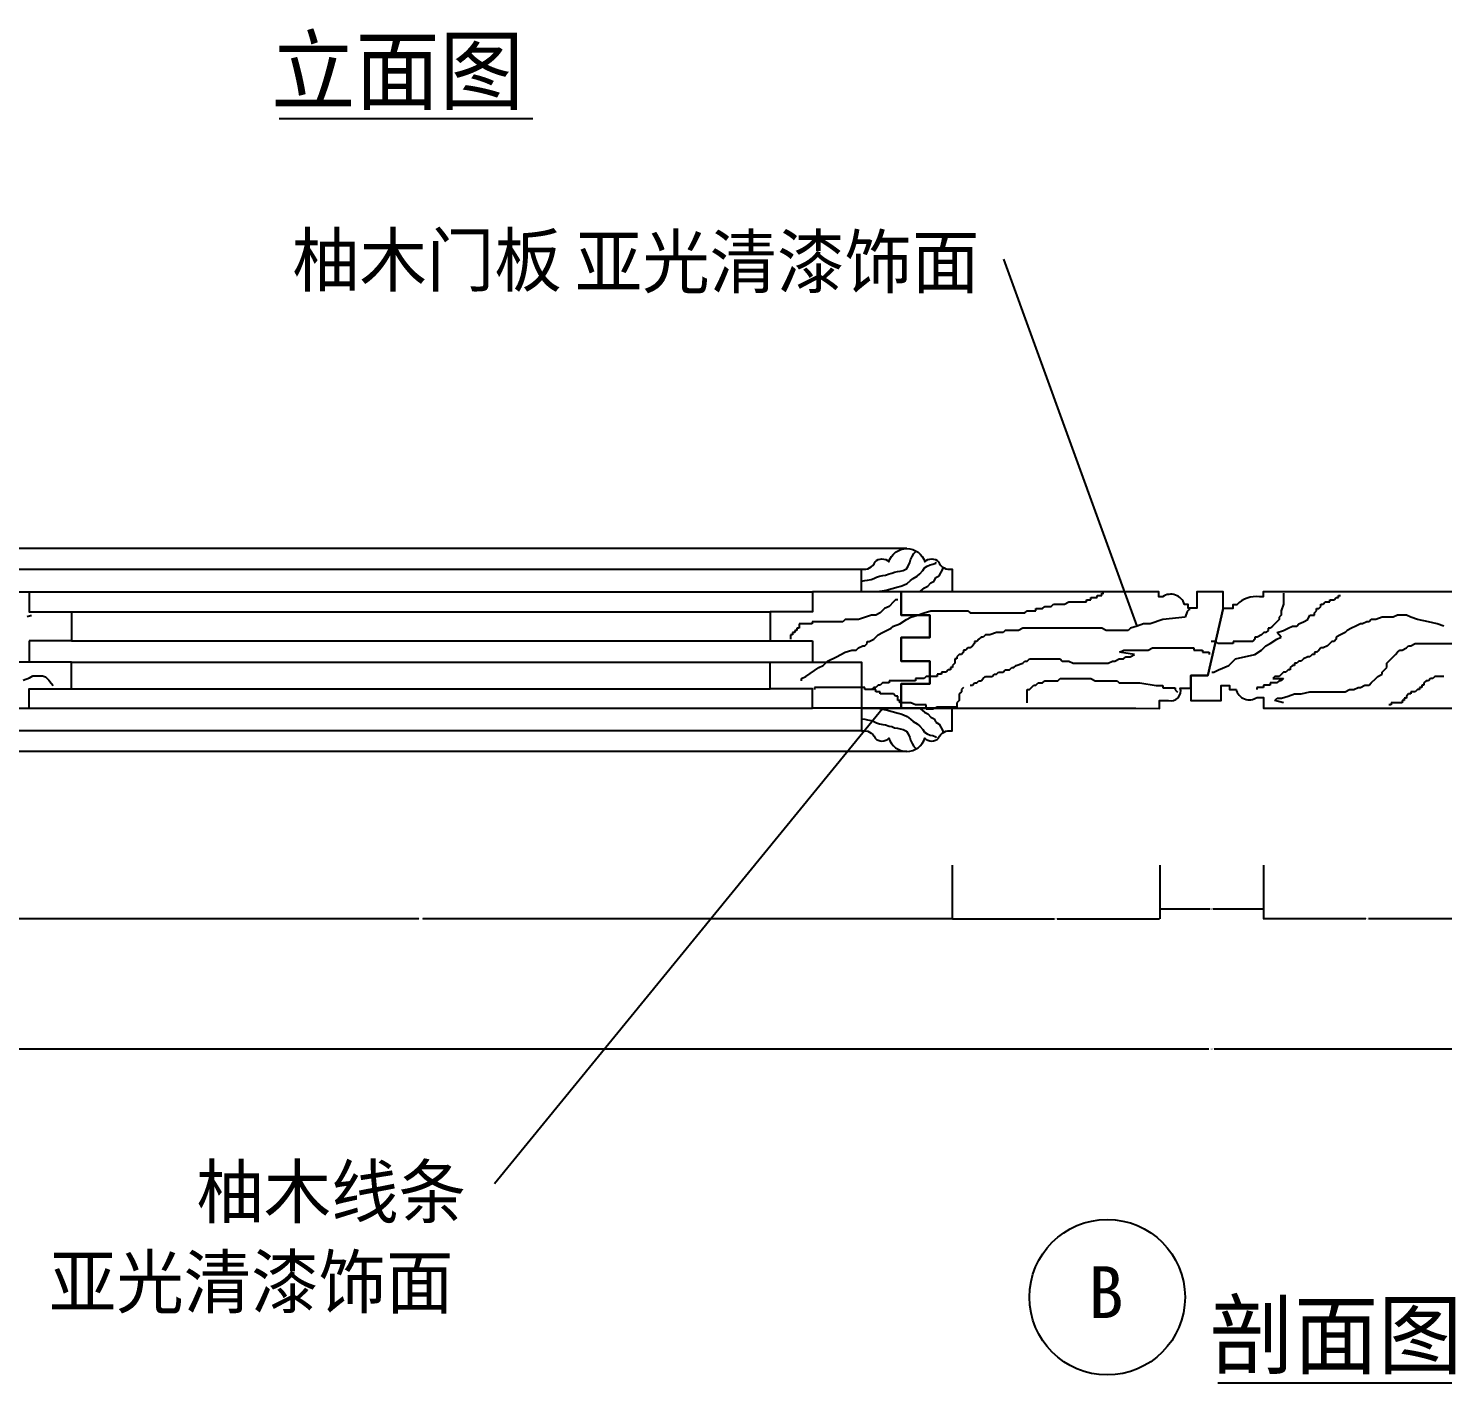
# Model space of a CAD drawing. Header units: metres. Extents: x 394 to 3676, y 649 to 5271.
# Drawn here: x 1077 to 2168, y 649 to 1694 of the extents above; entities that cross this region are included whole.
import ezdxf

# ---------------------------------------------------------------- set-up
doc = ezdxf.new("R2010")
doc.units = ezdxf.units.M
for name, color, linetype in [('3', 3, 'Continuous'), ('4', 4, 'Continuous'), ('7', 7, 'Continuous'), ('BH', 3, 'Continuous'), ('DIM', 3, 'Continuous'), ('TEXT', 3, 'Continuous')]:
    doc.layers.add(name, color=color, linetype=linetype)
doc.dimstyles.get("Standard").update_dxf_attribs({"dimtxt": 2.5, "dimasz": 2.5, "dimexe": 1.25, "dimexo": 0.625, "dimtad": 1, "dimcen": 2.5, "dimazin": 3, "dimtfac": 1, "dimtmove": 0, "dimatfit": 3})

# ---------------------------------------------------------------- blocks, each defined once
blk = doc.blocks.new('MX10')
at = {"layer": '4'}
blk.add_lwpolyline([(10, 0), (-10, 0), (-10, -5, -0.37), (-6.99, -6.57, 0.44), (-3.97, -6.57, 0.74), (3.97, -6.57, 0.44), (6.99, -6.57, -0.37), (10, -5)], format="xyb", close=True, dxfattribs=at)
blk = doc.blocks.new('*D4')
for p, q in [((790.07, 1024.78), (790.07, 906.57)), ((3189.83, 1023.28), (3189.83, 906.57)), ((1987.95, 906.57), (789.82, 906.57)), ((3190.08, 906.57), (1991.95, 906.57))]:
    blk.add_line(p, q)
at = {"layer": 'Defpoints'}
for p in [(790.07, 1024.78), (3189.83, 1023.28), (3189.83, 906.57)]:
    blk.add_point(p, dxfattribs=at)
at = {"layer": 'DIM', "insert": (1989.95, 906.57), "char_height": 1, "attachment_point": 5}
blk.add_mtext('1200', dxfattribs=at)
blk = doc.blocks.new('*D28')
for p, q in [((1789.83, 1048.4), (1789.83, 1007.11)), ((1949.95, 1048.4), (1949.95, 1007.11)), ((1790.08, 1007.11), (1868.89, 1007.11)), ((1870.89, 1007.11), (1949.7, 1007.11))]:
    blk.add_line(p, q)
at = {"layer": 'Defpoints'}
for p in [(1789.83, 1048.4), (1949.95, 1048.4), (1789.83, 1007.11)]:
    blk.add_point(p, dxfattribs=at)
at = {"layer": 'DIM', "insert": (1869.89, 1007.11), "char_height": 1, "attachment_point": 5}
blk.add_mtext('80', dxfattribs=at)
blk = doc.blocks.new('*D29')
for p, q in [((970.07, 1048.4), (970.07, 1007.11)), ((1789.83, 1048.4), (1789.83, 1007.11)), ((1378.45, 1007.11), (969.82, 1007.11)), ((1790.08, 1007.11), (1381.45, 1007.11))]:
    blk.add_line(p, q)
at = {"layer": 'Defpoints'}
for p in [(970.07, 1048.4), (1789.83, 1048.4), (1789.83, 1007.11)]:
    blk.add_point(p, dxfattribs=at)
at = {"layer": 'DIM', "insert": (1379.95, 1007.11), "char_height": 1, "attachment_point": 5}
blk.add_mtext('410', dxfattribs=at)
blk = doc.blocks.new('*D33')
for p, q in [((1949.95, 1048.4), (1949.95, 1014.61)), ((2029.95, 1048.4), (2029.95, 1014.61)), ((1988.95, 1014.61), (1949.7, 1014.61)), ((2030.2, 1014.61), (1990.95, 1014.61))]:
    blk.add_line(p, q)
at = {"layer": 'Defpoints'}
for p in [(1949.95, 1048.4), (2029.95, 1048.4), (2029.95, 1014.61)]:
    blk.add_point(p, dxfattribs=at)
at = {"layer": 'DIM', "insert": (1989.95, 1014.61), "char_height": 1, "attachment_point": 5}
blk.add_mtext('40', dxfattribs=at)
blk = doc.blocks.new('*D34')
for p, q in [((2029.95, 1048.4), (2029.95, 1007.11)), ((2190.08, 1048.4), (2190.08, 1007.11)), ((2109.015, 1007.11), (2029.7, 1007.11)), ((2190.33, 1007.11), (2111.015, 1007.11))]:
    blk.add_line(p, q)
at = {"layer": 'Defpoints'}
for p in [(2029.95, 1048.4), (2190.08, 1048.4), (2190.08, 1007.11)]:
    blk.add_point(p, dxfattribs=at)
at = {"layer": 'DIM', "insert": (2110.015, 1007.11), "char_height": 1, "attachment_point": 5}
blk.add_mtext('80', dxfattribs=at)

msp = doc.modelspace()

# ---------------------------------------------------------------- linework, layer by layer
at = {"layer": '3'}
for p, q in [((1040.07, 1277.06), (1719.83, 1277.06)), ((1077.8, 1259.56), (1682.1, 1259.56)), ((1110.52, 1243.95), (1649.37, 1243.95)), ((1110.52, 1184.47), (1649.37, 1184.47)), ((1077.8, 1169.56), (1682.1, 1169.56)), ((1719.83, 1152.06), (1040.07, 1152.06))]:
    msp.add_line(p, q, dxfattribs=at)
at = {"layer": '4'}
for p, q in [((1942.95, 1259.56), (1750.45, 1259.56)), ((1750.45, 1259.56), (1750.45, 1241.45)), ((2229.45, 1259.56), (2030.44, 1259.56)), ((1750.45, 1241.45), (1772.58, 1241.45)), ((1772.58, 1241.45), (1772.58, 1224.3)), ((1772.58, 1224.3), (1750.45, 1224.3)), ((1750.45, 1224.3), (1750.45, 1205.95)), ((1750.45, 1205.95), (1772.58, 1205.95)), ((1772.58, 1205.95), (1772.58, 1188.44)), ((1772.58, 1188.44), (1750.45, 1188.44)), ((1750.45, 1188.44), (1750.45, 1169.56)), ((1750.45, 1169.56), (1931.45, 1169.56)), ((2039.95, 1169.56), (2229.45, 1169.56))]:
    msp.add_line(p, q, dxfattribs=at)
for points in [[(1077.8, 1221.54), (1077.8, 1205.16), (1039.91, 1205.16), (1040.07, 1169.56), (1009.45, 1169.56), (1009.45, 1188.44), (987.31, 1188.44), (987.31, 1205.95), (1009.45, 1205.95), (1009.45, 1224.3), (987.31, 1224.3), (987.31, 1241.45), (1009.45, 1241.45), (1009.45, 1259.56), (1077.8, 1259.56), (1077.8, 1243.95), (1110.52, 1243.95), (1110.52, 1221.54)], [(1682.1, 1221.54), (1682.1, 1205.16), (1719.99, 1205.16), (1719.83, 1169.56), (1750.45, 1169.56), (1750.45, 1188.44), (1772.58, 1188.44), (1772.58, 1205.95), (1750.45, 1205.95), (1750.45, 1224.3), (1772.58, 1224.3), (1772.58, 1241.45), (1750.45, 1241.45), (1750.45, 1259.56), (1682.1, 1259.56), (1682.1, 1243.95), (1649.37, 1243.95), (1649.37, 1221.54)], [(1040.07, 1169.56), (1077.8, 1169.56), (1077.8, 1184.47), (1110.52, 1184.47), (1110.52, 1205.16), (1039.91, 1205.16)], [(1719.83, 1169.56), (1682.1, 1169.56), (1682.1, 1184.47), (1649.37, 1184.47), (1649.37, 1205.16), (1719.99, 1205.16)]]:
    msp.add_lwpolyline(points, close=True, dxfattribs=at)
for points in [[(1931.45, 1169.56), (1949.71, 1169.47), (1949.71, 1175.64), (1956.66, 1175.64, 0.6), (1965.79, 1185.19), (1973.89, 1185.19), (1973.89, 1194.91), (1987.03, 1194.91), (1998.83, 1246.66), (1998.83, 1246.66), (1998.83, 1259.56), (1978.6, 1259.56), (1978.6, 1246.82), (1972.02, 1246.82), (1972.02, 1249.73), (1969.1, 1249.73, 0.5), (1952.13, 1255.68), (1949.31, 1255.68), (1949.31, 1259.56), (1942.95, 1259.56)], [(2036.45, 1259.56), (2029.72, 1259.56), (2029.72, 1255.68), (2026.89, 1255.68, 0.23), (2009.4, 1249.53), (2006.48, 1249.53), (2006.48, 1246.6), (1998.83, 1246.6), (1987.03, 1194.91), (1973.89, 1194.91), (1973.89, 1175.56), (1997.44, 1175.56), (1997.44, 1187.09), (2003.7, 1187.09), (2003.7, 1184.17), (2008.91, 1184.17, 0.53), (2025.03, 1178.02), (2030, 1178.02), (2030, 1169.56), (2039.95, 1169.56)]]:
    msp.add_lwpolyline(points, format="xyb", dxfattribs=at)
at = {"layer": '7'}
for p, q in [((1754.83, 1292.78), (1005.07, 1292.78)), ((1110.52, 1221.54), (1649.37, 1221.54)), ((1110.52, 1205.16), (1649.37, 1205.16)), ((1005.07, 1136.35), (1754.83, 1136.35))]:
    msp.add_line(p, q, dxfattribs=at)
at = {"layer": 'BH'}
for p, q in [((1758.89, 1286.76), (1760.19, 1288.93)), ((1760.19, 1288.93), (1761.49, 1290.23)), ((1751.94, 1275.9), (1754.55, 1277.2)), ((1754.55, 1277.2), (1755.85, 1279.37)), ((1755.85, 1279.37), (1757.15, 1281.98)), ((1757.15, 1281.98), (1757.58, 1284.15)), ((1757.58, 1284.15), (1758.89, 1286.76)), ((1767.13, 1275.9), (1768.43, 1278.07)), ((1768.43, 1278.07), (1770.6, 1279.37)), ((1770.6, 1279.37), (1772.77, 1280.24)), ((1772.77, 1280.24), (1774.94, 1280.68)), ((1774.94, 1280.68), (1777.11, 1281.54)), ((1777.11, 1281.54), (1777.54, 1282.41)), ((1779.9, 1271.7), (1782.54, 1276.97)), ((1782.54, 1276.97), (1782.54, 1278.29)), ((1719.84, 1267.65), (1722.44, 1268.08)), ((1722.44, 1268.08), (1724.61, 1268.52)), ((1724.61, 1268.52), (1727.22, 1268.95)), ((1727.22, 1268.95), (1729.39, 1269.82)), ((1729.39, 1269.82), (1731.55, 1270.69)), ((1731.55, 1270.69), (1733.72, 1271.56)), ((1733.72, 1271.56), (1736.33, 1271.99)), ((1736.33, 1271.99), (1738.5, 1272.42)), ((1738.5, 1272.42), (1741.1, 1273.29)), ((1741.1, 1273.29), (1743.27, 1273.73)), ((1743.27, 1273.73), (1745.44, 1274.6)), ((1745.44, 1274.6), (1747.61, 1275.03)), ((1747.61, 1275.03), (1749.78, 1275.46)), ((1749.78, 1275.46), (1751.94, 1275.9)), ((1752.38, 1264.61), (1754.98, 1265.91)), ((1754.98, 1265.91), (1757.58, 1268.08)), ((1757.58, 1268.08), (1759.75, 1269.82)), ((1759.75, 1269.82), (1762.79, 1271.56)), ((1762.79, 1271.56), (1764.96, 1273.29)), ((1764.96, 1273.29), (1767.13, 1275.9)), ((1771.13, 1263.78), (1773.32, 1266.42)), ((1773.32, 1266.42), (1775.95, 1267.74)), ((1775.95, 1267.74), (1777.27, 1270.38)), ((1777.27, 1270.38), (1779.9, 1271.7)), ((1733.72, 1259.83), (1735.89, 1260.26)), ((1735.89, 1260.26), (1738.93, 1260.7)), ((1738.93, 1260.7), (1748.04, 1263.3)), ((1748.04, 1263.3), (1750.21, 1263.74)), ((1750.21, 1263.74), (1752.38, 1264.61)), ((1765.43, 1259.86), (1768.49, 1262.46)), ((1768.49, 1262.46), (1771.13, 1263.78)), ((1896.72, 1254.99), (1901.79, 1254.99)), ((1896.72, 1253.3), (1896.72, 1254.99)), ((1901.79, 1256.68), (1905.18, 1256.68)), ((1901.79, 1254.99), (1901.79, 1256.68)), ((1905.18, 1258.37), (1906.87, 1258.37)), ((1905.18, 1256.68), (1905.18, 1258.37)), ((2045.41, 1258.37), (2045.41, 1249.92)), ((2084.46, 1253.3), (2086.15, 1254.99)), ((2086.15, 1254.99), (2087.84, 1254.99)), ((2087.84, 1256.68), (2089.54, 1256.68)), ((2087.84, 1254.99), (2087.84, 1256.68)), ((1737.73, 1246.54), (1734.35, 1243.17)), ((1741.12, 1248.23), (1737.73, 1246.54)), ((1744.5, 1251.61), (1741.12, 1248.23)), ((1746.19, 1253.3), (1744.5, 1251.61)), ((1747.88, 1253.3), (1746.19, 1253.3)), ((1768.18, 1243.17), (1773.25, 1244.86)), ((1773.25, 1244.86), (1802, 1244.86)), ((1802, 1244.86), (1803.7, 1243.17)), ((1845.98, 1243.17), (1847.67, 1244.86)), ((1847.67, 1244.86), (1854.44, 1244.86)), ((1854.44, 1246.54), (1859.51, 1246.54)), ((1854.44, 1244.86), (1854.44, 1246.54)), ((1859.51, 1246.54), (1861.2, 1248.23)), ((1861.2, 1248.23), (1866.28, 1248.23)), ((1866.28, 1248.23), (1867.97, 1249.92)), ((1867.97, 1249.92), (1876.42, 1249.92)), ((1876.42, 1249.92), (1879.81, 1251.61)), ((1879.81, 1251.61), (1893.34, 1251.61)), ((1893.34, 1253.3), (1896.72, 1253.3)), ((1893.34, 1251.61), (1893.34, 1253.3)), ((1971.15, 1244.27), (1969.46, 1239.79)), ((1972.85, 1245.96), (1971.15, 1244.27)), ((1972.85, 1245.39), (1972.85, 1245.96)), ((2045.41, 1249.92), (2043.72, 1244.86)), ((2043.72, 1244.86), (2043.72, 1241.48)), ((2069.24, 1243.17), (2070.93, 1244.86)), ((2070.93, 1246.54), (2072.62, 1246.54)), ((2070.93, 1244.86), (2070.93, 1246.54)), ((2072.62, 1246.54), (2074.31, 1248.23)), ((2074.31, 1249.92), (2076.01, 1249.92)), ((2074.31, 1248.23), (2074.31, 1249.92)), ((2076.01, 1249.92), (2077.7, 1251.61)), ((2077.7, 1251.61), (2081.08, 1251.61)), ((2081.08, 1253.3), (2084.46, 1253.3)), ((2081.08, 1251.61), (2081.08, 1253.3)), ((1076.31, 1240.43), (1078.81, 1241.26)), ((1078.81, 1241.26), (1079.64, 1241.26)), ((1671.77, 1234.72), (1671.77, 1231.34)), ((1681.92, 1234.72), (1671.77, 1234.72)), ((1681.92, 1236.41), (1681.92, 1234.72)), ((1705.6, 1236.41), (1681.92, 1236.41)), ((1707.29, 1238.1), (1705.6, 1236.41)), ((1717.44, 1238.1), (1707.29, 1238.1)), ((1727.58, 1241.48), (1717.44, 1238.1)), ((1730.97, 1241.48), (1727.58, 1241.48)), ((1734.35, 1243.17), (1730.97, 1241.48)), ((1744.5, 1233.03), (1749.57, 1234.72)), ((1749.57, 1234.72), (1754.65, 1238.1)), ((1754.65, 1238.1), (1758.03, 1239.79)), ((1758.03, 1239.79), (1763.1, 1241.48)), ((1763.1, 1241.48), (1768.18, 1243.17)), ((1803.7, 1243.17), (1845.98, 1243.17)), ((1937.54, 1234.72), (1932.46, 1233.03)), ((1942.61, 1234.72), (1937.54, 1234.72)), ((1952.38, 1238.1), (1942.61, 1234.72)), ((1969.46, 1239.79), (1952.38, 1238.1)), ((2038.65, 1234.72), (2036.96, 1233.03)), ((2040.34, 1236.41), (2038.65, 1234.72)), ((2042.03, 1238.1), (2040.34, 1236.41)), ((2043.72, 1241.48), (2042.03, 1239.79)), ((2042.03, 1239.79), (2042.03, 1238.1)), ((2055.71, 1233.03), (2057.4, 1234.72)), ((2057.4, 1234.72), (2060.78, 1236.41)), ((2060.78, 1236.41), (2064.17, 1238.1)), ((2064.17, 1238.1), (2065.86, 1241.48)), ((2065.86, 1241.48), (2069.24, 1241.48)), ((2069.24, 1241.48), (2069.24, 1243.17)), ((2104.76, 1234.72), (2101.38, 1233.03)), ((2106.45, 1234.72), (2104.76, 1234.72)), ((2109.83, 1236.41), (2106.45, 1234.72)), ((2111.52, 1236.41), (2109.83, 1236.41)), ((2113.21, 1238.1), (2111.52, 1236.41)), ((2116.6, 1238.1), (2113.21, 1238.1)), ((2121.67, 1239.79), (2116.6, 1238.1)), ((2130.13, 1239.79), (2121.67, 1239.79)), ((2133.51, 1241.48), (2130.13, 1239.79)), ((2140.28, 1241.48), (2133.51, 1241.48)), ((2143.66, 1239.79), (2140.28, 1241.48)), ((2148.73, 1238.1), (2143.66, 1239.79)), ((2157.19, 1236.41), (2148.73, 1238.1)), ((2163.96, 1234.72), (2157.19, 1236.41)), ((2169.03, 1233.03), (2163.96, 1234.72)), ((1665, 1226.27), (1665, 1222.89)), ((1666.7, 1226.27), (1665, 1226.27)), ((1668.39, 1227.96), (1666.7, 1227.96)), ((1666.7, 1227.96), (1666.7, 1226.27)), ((1668.39, 1229.65), (1668.39, 1227.96)), ((1670.08, 1229.65), (1668.39, 1229.65)), ((1670.08, 1231.34), (1670.08, 1229.65)), ((1671.77, 1231.34), (1670.08, 1231.34)), ((1725.89, 1221.2), (1729.28, 1222.89)), ((1729.28, 1222.89), (1732.66, 1226.27)), ((1732.66, 1226.27), (1736.04, 1227.96)), ((1736.04, 1227.96), (1742.81, 1231.34)), ((1742.81, 1231.34), (1744.5, 1233.03)), ((1810.46, 1222.89), (1808.77, 1221.2)), ((1812.15, 1224.58), (1810.46, 1222.89)), ((1813.84, 1224.58), (1812.15, 1224.58)), ((1815.54, 1226.27), (1813.84, 1224.58)), ((1818.92, 1226.27), (1815.54, 1226.27)), ((1823.99, 1227.96), (1818.92, 1226.27)), ((1829.07, 1227.96), (1823.99, 1227.96)), ((1830.76, 1229.65), (1829.07, 1227.96)), ((1840.91, 1229.65), (1830.76, 1229.65)), ((1844.29, 1231.34), (1840.91, 1229.65)), ((1905.18, 1231.34), (1844.29, 1231.34)), ((1908.56, 1229.65), (1905.18, 1231.34)), ((1925.7, 1229.65), (1908.56, 1229.65)), ((1927.39, 1231.34), (1925.7, 1229.65)), ((1932.46, 1233.03), (1927.39, 1231.34)), ((2023.42, 1222.89), (2021.73, 1221.2)), ((2023.42, 1224.58), (2023.42, 1222.89)), ((2025.12, 1224.58), (2023.42, 1224.58)), ((2028.5, 1226.27), (2025.12, 1224.58)), ((2030.19, 1227.96), (2028.5, 1226.27)), ((2031.88, 1227.96), (2030.19, 1227.96)), ((2033.57, 1229.65), (2031.88, 1227.96)), ((2033.57, 1231.34), (2033.57, 1229.65)), ((2035.26, 1231.34), (2033.57, 1231.34)), ((2036.96, 1233.03), (2035.26, 1231.34)), ((2035.26, 1219.51), (2040.34, 1222.89)), ((2040.34, 1222.89), (2043.72, 1224.58)), ((2040.49, 1227.96), (2045.56, 1229.65)), ((2043.72, 1224.58), (2040.49, 1227.96)), ((2045.56, 1229.65), (2048.94, 1231.34)), ((2048.94, 1231.34), (2052.33, 1233.03)), ((2052.33, 1233.03), (2055.71, 1233.03)), ((2086.15, 1222.89), (2084.46, 1221.2)), ((2089.54, 1226.27), (2086.15, 1224.58)), ((2086.15, 1224.58), (2086.15, 1222.89)), ((2092.92, 1227.96), (2089.54, 1226.27)), ((2094.61, 1229.65), (2092.92, 1227.96)), ((2097.99, 1231.34), (2094.61, 1229.65)), ((2101.38, 1233.03), (2097.99, 1231.34)), ((1703.91, 1211.06), (1707.29, 1212.75)), ((1707.29, 1212.75), (1712.36, 1214.44)), ((1712.36, 1214.44), (1715.75, 1214.44)), ((1715.75, 1214.44), (1717.44, 1216.13)), ((1717.44, 1216.13), (1720.82, 1217.82)), ((1720.82, 1217.82), (1722.51, 1217.82)), ((1722.51, 1217.82), (1724.2, 1219.51)), ((1724.2, 1221.2), (1725.89, 1221.2)), ((1724.2, 1219.51), (1724.2, 1221.2)), ((1798.62, 1212.75), (1796.93, 1211.06)), ((1798.62, 1214.44), (1798.62, 1212.75)), ((1800.31, 1214.44), (1798.62, 1214.44)), ((1802, 1216.13), (1800.31, 1214.44)), ((1803.7, 1216.13), (1802, 1216.13)), ((1805.39, 1217.82), (1803.7, 1216.13)), ((1807.08, 1219.51), (1805.39, 1217.82)), ((1807.08, 1221.2), (1807.08, 1219.51)), ((1808.77, 1221.2), (1807.08, 1221.2)), ((1918.93, 1212.75), (1922.31, 1214.44)), ((1930.55, 1211.06), (1918.93, 1212.75)), ((1922.31, 1214.44), (1940.92, 1214.44)), ((1940.92, 1214.44), (1944.3, 1216.13)), ((1944.3, 1216.13), (1976.21, 1216.13)), ((1976.21, 1216.13), (1976.21, 1214.44)), ((1976.21, 1214.44), (1982.98, 1214.44)), ((1982.98, 1214.44), (1982.98, 1212.75)), ((1982.98, 1212.75), (1988.05, 1212.75)), ((1988.05, 1212.75), (1988.05, 1211.06)), ((1993.13, 1221.2), (1989.75, 1221.2)), ((1994.82, 1219.51), (1993.13, 1221.2)), ((2006.66, 1219.51), (1994.82, 1219.51)), ((2006.66, 1221.2), (2006.66, 1219.51)), ((2021.73, 1221.2), (2006.66, 1221.2)), ((2023.42, 1211.06), (2028.5, 1214.44)), ((2028.5, 1214.44), (2031.88, 1217.82)), ((2031.88, 1217.82), (2035.26, 1219.51)), ((2069.24, 1212.75), (2069.24, 1211.06)), ((2070.93, 1212.75), (2069.24, 1212.75)), ((2072.62, 1214.44), (2070.93, 1212.75)), ((2074.31, 1216.13), (2072.62, 1214.44)), ((2076.01, 1216.13), (2074.31, 1216.13)), ((2079.39, 1217.82), (2076.01, 1216.13)), ((2081.08, 1219.51), (2079.39, 1217.82)), ((2082.77, 1221.2), (2081.08, 1219.51)), ((2084.46, 1221.2), (2082.77, 1221.2)), ((2131.82, 1211.06), (2133.51, 1212.75)), ((2133.51, 1212.75), (2135.2, 1214.44)), ((2135.2, 1214.44), (2136.89, 1214.44)), ((2136.89, 1214.44), (2140.28, 1216.13)), ((2140.28, 1216.13), (2141.97, 1217.82)), ((2141.97, 1217.82), (2143.66, 1217.82)), ((2143.66, 1217.82), (2147.04, 1219.51)), ((2147.04, 1219.51), (2201.17, 1219.51)), ((1676.84, 1194.17), (1686.99, 1200.93)), ((1686.99, 1200.93), (1690.37, 1202.62)), ((1690.37, 1202.62), (1692.07, 1204.31)), ((1692.07, 1204.31), (1693.76, 1206)), ((1693.76, 1206), (1700.52, 1209.37)), ((1700.52, 1209.37), (1703.91, 1211.06)), ((1788.47, 1200.93), (1788.47, 1199.24)), ((1790.16, 1200.93), (1788.47, 1200.93)), ((1791.86, 1204.31), (1790.16, 1202.62)), ((1790.16, 1202.62), (1790.16, 1200.93)), ((1791.86, 1207.69), (1791.86, 1204.31)), ((1793.55, 1207.69), (1791.86, 1207.69)), ((1795.24, 1211.06), (1793.55, 1209.37)), ((1793.55, 1209.37), (1793.55, 1207.69)), ((1796.93, 1211.06), (1795.24, 1211.06)), ((1834.14, 1199.24), (1835.83, 1200.93)), ((1835.83, 1200.93), (1837.52, 1200.93)), ((1837.52, 1200.93), (1839.21, 1202.62)), ((1839.21, 1202.62), (1844.29, 1204.31)), ((1844.29, 1204.31), (1845.98, 1206)), ((1845.98, 1206), (1847.67, 1206)), ((1847.67, 1206), (1849.36, 1207.69)), ((1849.36, 1207.69), (1873.04, 1207.69)), ((1873.04, 1207.69), (1874.73, 1206)), ((1874.73, 1206), (1879.81, 1206)), ((1879.81, 1206), (1883.19, 1204.31)), ((1883.19, 1204.31), (1910.25, 1204.31)), ((1910.25, 1204.31), (1913.63, 1206)), ((1913.63, 1206), (1915.33, 1206)), ((1915.33, 1206), (1918.71, 1207.69)), ((1918.71, 1207.69), (1922.09, 1207.69)), ((1922.09, 1207.69), (1923.78, 1209.37)), ((1923.78, 1209.37), (1927.17, 1209.37)), ((1927.17, 1209.37), (1930.55, 1211.06)), ((1995.2, 1199.24), (2003.28, 1202.62)), ((2003.28, 1202.62), (2008.35, 1207.69)), ((2008.35, 1207.69), (2023.42, 1211.06)), ((2052.33, 1202.62), (2050.63, 1200.93)), ((2050.63, 1200.93), (2050.63, 1199.24)), ((2054.02, 1202.62), (2052.33, 1202.62)), ((2054.02, 1204.31), (2054.02, 1202.62)), ((2055.71, 1204.31), (2054.02, 1204.31)), ((2057.4, 1206), (2055.71, 1204.31)), ((2059.09, 1206), (2057.4, 1206)), ((2060.78, 1207.69), (2059.09, 1206)), ((2064.17, 1209.37), (2060.78, 1207.69)), ((2065.86, 1209.37), (2064.17, 1209.37)), ((2067.55, 1211.06), (2065.86, 1209.37)), ((2069.24, 1211.06), (2067.55, 1211.06)), ((2123.36, 1199.24), (2125.05, 1200.93)), ((2125.05, 1204.31), (2126.75, 1206)), ((2125.05, 1200.93), (2125.05, 1204.31)), ((2126.75, 1206), (2128.44, 1207.69)), ((2128.44, 1207.69), (2130.13, 1209.37)), ((2130.13, 1209.37), (2131.82, 1211.06)), ((1072.98, 1191.37), (1077.97, 1193.03)), ((1077.97, 1193.03), (1080.47, 1194.69)), ((1080.47, 1194.69), (1087.96, 1194.69)), ((1087.96, 1194.69), (1090.46, 1193.86)), ((1090.46, 1193.86), (1092.96, 1191.37)), ((1092.96, 1191.37), (1094.62, 1188.87)), ((1673.46, 1192.48), (1676.84, 1194.17)), ((1673.46, 1190.79), (1673.46, 1192.48)), ((1741.12, 1190.79), (1741.12, 1189.1)), ((1761.41, 1190.79), (1741.12, 1190.79)), ((1768.18, 1192.48), (1761.41, 1192.48)), ((1761.41, 1192.48), (1761.41, 1190.79)), ((1769.87, 1194.17), (1768.18, 1192.48)), ((1778.33, 1194.17), (1769.87, 1194.17)), ((1781.71, 1195.86), (1778.33, 1195.86)), ((1778.33, 1195.86), (1778.33, 1194.17)), ((1781.71, 1197.55), (1781.71, 1195.86)), ((1785.09, 1197.55), (1781.71, 1197.55)), ((1786.78, 1199.24), (1785.09, 1197.55)), ((1788.47, 1199.24), (1786.78, 1199.24)), ((1808.77, 1189.1), (1810.46, 1190.79)), ((1810.46, 1190.79), (1812.15, 1190.79)), ((1812.15, 1190.79), (1813.84, 1192.48)), ((1813.84, 1192.48), (1815.54, 1194.17)), ((1815.54, 1194.17), (1820.61, 1194.17)), ((1820.61, 1194.17), (1822.3, 1195.86)), ((1822.3, 1195.86), (1823.99, 1195.86)), ((1823.99, 1195.86), (1825.68, 1197.55)), ((1825.68, 1197.55), (1829.07, 1197.55)), ((1829.07, 1197.55), (1830.76, 1199.24)), ((1830.76, 1199.24), (1834.14, 1199.24)), ((1859.51, 1189.1), (1861.2, 1190.79)), ((1861.2, 1190.79), (1871.35, 1190.79)), ((1871.35, 1190.79), (1873.04, 1192.48)), ((1873.04, 1192.48), (1896.72, 1192.48)), ((1896.72, 1192.48), (1900.1, 1190.79)), ((1900.1, 1190.79), (1917.02, 1190.79)), ((1917.02, 1190.79), (1918.71, 1189.1)), ((1990.13, 1197.55), (1991.82, 1197.55)), ((1991.82, 1197.55), (1995.2, 1199.24)), ((2038.79, 1194.17), (2037.1, 1192.48)), ((2037.1, 1192.48), (2045.41, 1192.48)), ((2042.18, 1194.17), (2038.79, 1194.17)), ((2042.03, 1190.79), (2040.34, 1189.1)), ((2043.72, 1190.79), (2042.03, 1190.79)), ((2043.87, 1195.86), (2042.18, 1194.17)), ((2045.41, 1192.48), (2043.72, 1190.79)), ((2045.56, 1197.55), (2043.87, 1195.86)), ((2047.25, 1197.55), (2045.56, 1197.55)), ((2048.94, 1199.24), (2047.25, 1197.55)), ((2050.63, 1199.24), (2048.94, 1199.24)), ((2113.21, 1189.1), (2116.6, 1192.48)), ((2116.6, 1192.48), (2118.29, 1194.17)), ((2118.29, 1194.17), (2121.67, 1195.86)), ((2121.67, 1197.55), (2123.36, 1199.24)), ((2121.67, 1195.86), (2121.67, 1197.55)), ((2155.5, 1190.79), (2153.81, 1189.1)), ((2157.19, 1190.79), (2155.5, 1190.79)), ((2158.88, 1192.48), (2157.19, 1190.79)), ((2160.57, 1192.48), (2158.88, 1192.48)), ((2162.26, 1194.17), (2160.57, 1192.48)), ((2169.03, 1194.17), (2162.26, 1194.17)), ((1094.62, 1188.87), (1096.29, 1187.21)), ((1722.51, 1185.72), (1683.61, 1185.72)), ((1683.61, 1185.72), (1683.61, 1184.03)), ((1722.51, 1184.03), (1722.51, 1185.72)), ((1730.97, 1184.03), (1722.51, 1184.03)), ((1727.58, 1184.03), (1724.2, 1184.03)), ((1729.28, 1185.72), (1727.58, 1184.03)), ((1730.97, 1185.72), (1729.28, 1185.72)), ((1732.66, 1187.41), (1730.97, 1185.72)), ((1730.97, 1182.34), (1730.97, 1184.03)), ((1734.35, 1182.34), (1730.97, 1182.34)), ((1734.35, 1187.41), (1732.66, 1187.41)), ((1736.04, 1189.1), (1734.35, 1187.41)), ((1734.35, 1180.65), (1734.35, 1182.34)), ((1744.5, 1180.65), (1734.35, 1180.65)), ((1741.12, 1189.1), (1736.04, 1189.1)), ((1746.19, 1178.96), (1744.5, 1180.65)), ((1747.88, 1178.96), (1746.19, 1178.96)), ((1747.88, 1175.58), (1747.88, 1178.96)), ((1796.93, 1182.34), (1795.24, 1180.65)), ((1795.24, 1180.65), (1795.24, 1175.58)), ((1798.62, 1185.72), (1796.93, 1184.03)), ((1796.93, 1184.03), (1796.93, 1182.34)), ((1803.7, 1187.41), (1805.39, 1187.41)), ((1805.39, 1187.41), (1807.08, 1189.1)), ((1807.08, 1189.1), (1808.77, 1189.1)), ((1847.67, 1184.03), (1849.36, 1184.03)), ((1847.67, 1173.89), (1847.67, 1184.03)), ((1849.36, 1184.03), (1851.05, 1185.72)), ((1851.05, 1185.72), (1852.75, 1187.41)), ((1852.75, 1187.41), (1854.44, 1187.41)), ((1854.44, 1187.41), (1856.13, 1189.1)), ((1856.13, 1189.1), (1859.51, 1189.1)), ((1918.71, 1189.1), (1934.54, 1189.1)), ((1934.54, 1189.1), (1947.26, 1187.11)), ((1947.26, 1187.11), (1952.34, 1187.11)), ((1952.34, 1187.11), (1952.34, 1185.43)), ((1952.34, 1185.43), (1961.87, 1185.43)), ((1961.87, 1185.43), (1961.87, 1183.74)), ((1961.87, 1183.74), (1963.57, 1182.05)), ((2029.98, 1185.72), (2024.91, 1185.72)), ((2024.91, 1185.72), (2024.91, 1184.03)), ((2029.98, 1187.41), (2029.98, 1185.72)), ((2035.06, 1187.41), (2029.98, 1187.41)), ((2035.06, 1189.1), (2035.06, 1187.41)), ((2040.34, 1189.1), (2035.06, 1189.1)), ((2043.87, 1177.27), (2048.94, 1178.96)), ((2048.94, 1178.96), (2054.02, 1180.65)), ((2054.02, 1180.65), (2059.09, 1180.65)), ((2059.09, 1180.65), (2065.86, 1182.34)), ((2065.86, 1182.34), (2092.92, 1182.34)), ((2092.92, 1182.34), (2096.3, 1184.03)), ((2096.3, 1184.03), (2099.68, 1184.03)), ((2099.68, 1184.03), (2103.07, 1185.72)), ((2103.07, 1185.72), (2104.76, 1185.72)), ((2104.76, 1185.72), (2108.14, 1187.41)), ((2108.14, 1187.41), (2111.52, 1187.41)), ((2111.52, 1187.41), (2113.21, 1189.1)), ((2141.97, 1180.65), (2140.28, 1178.96)), ((2140.28, 1178.96), (2140.28, 1177.27)), ((2143.66, 1180.65), (2141.97, 1180.65)), ((2143.66, 1182.34), (2143.66, 1180.65)), ((2147.04, 1182.34), (2143.66, 1182.34)), ((2148.73, 1184.03), (2147.04, 1182.34)), ((2150.42, 1184.03), (2148.73, 1184.03)), ((2150.42, 1185.72), (2150.42, 1184.03)), ((2152.12, 1185.72), (2150.42, 1185.72)), ((2152.12, 1187.41), (2152.12, 1185.72)), ((2153.81, 1187.41), (2152.12, 1187.41)), ((2153.81, 1189.1), (2153.81, 1187.41)), ((1733.72, 1169.3), (1735.89, 1168.86)), ((1735.89, 1168.86), (1738.93, 1168.43)), ((1738.93, 1168.43), (1748.04, 1165.82)), ((1749.57, 1175.58), (1747.88, 1175.58)), ((1749.57, 1173.89), (1749.57, 1175.58)), ((1758.03, 1173.89), (1749.57, 1173.89)), ((1761.41, 1172.2), (1758.03, 1173.89)), ((1769.87, 1172.2), (1761.41, 1172.2)), ((1765.43, 1169.27), (1768.49, 1166.66)), ((1769.87, 1168.83), (1769.87, 1172.2)), ((1774.94, 1168.83), (1769.87, 1168.83)), ((1778.33, 1170.52), (1774.94, 1168.83)), ((1793.55, 1170.52), (1778.33, 1170.52)), ((1795.24, 1175.58), (1793.55, 1173.89)), ((1793.55, 1173.89), (1793.55, 1170.52)), ((2038.79, 1175.58), (2040.49, 1177.27)), ((2045.41, 1173.89), (2038.79, 1175.58)), ((2040.49, 1177.27), (2043.87, 1177.27)), ((2128.44, 1172.2), (2126.75, 1172.2)), ((2136.89, 1173.89), (2128.44, 1173.89)), ((2128.44, 1173.89), (2128.44, 1172.2)), ((2136.89, 1175.58), (2136.89, 1173.89)), ((2138.59, 1175.58), (2136.89, 1175.58)), ((2138.59, 1177.27), (2138.59, 1175.58)), ((2140.28, 1177.27), (2138.59, 1177.27)), ((1719.84, 1161.48), (1722.44, 1161.05)), ((1722.44, 1161.05), (1724.61, 1160.61)), ((1724.61, 1160.61), (1727.22, 1160.18)), ((1727.22, 1160.18), (1729.39, 1159.31)), ((1729.39, 1159.31), (1731.55, 1158.44)), ((1731.55, 1158.44), (1733.72, 1157.57)), ((1733.72, 1157.57), (1736.33, 1157.14)), ((1736.33, 1157.14), (1738.5, 1156.7)), ((1738.5, 1156.7), (1741.1, 1155.83)), ((1748.04, 1165.82), (1750.21, 1165.39)), ((1750.21, 1165.39), (1752.38, 1164.52)), ((1752.38, 1164.52), (1754.98, 1163.22)), ((1754.98, 1163.22), (1757.58, 1161.05)), ((1757.58, 1161.05), (1759.75, 1159.31)), ((1759.75, 1159.31), (1762.79, 1157.57)), ((1762.79, 1157.57), (1764.96, 1155.83)), ((1768.49, 1166.66), (1771.13, 1165.34)), ((1771.13, 1165.34), (1773.32, 1162.7)), ((1773.32, 1162.7), (1775.95, 1161.39)), ((1775.95, 1161.39), (1777.27, 1158.75)), ((1777.27, 1158.75), (1779.9, 1157.43)), ((1779.9, 1157.43), (1782.54, 1152.15)), ((1741.1, 1155.83), (1743.27, 1155.4)), ((1743.27, 1155.4), (1745.44, 1154.53)), ((1745.44, 1154.53), (1747.61, 1154.1)), ((1747.61, 1154.1), (1749.78, 1153.66)), ((1749.78, 1153.66), (1751.94, 1153.23)), ((1751.94, 1153.23), (1754.55, 1151.93)), ((1754.55, 1151.93), (1755.85, 1149.75)), ((1755.85, 1149.75), (1757.15, 1147.15)), ((1757.15, 1147.15), (1757.58, 1144.98)), ((1764.96, 1155.83), (1767.13, 1153.23)), ((1767.13, 1153.23), (1768.43, 1151.06)), ((1768.43, 1151.06), (1770.6, 1149.75)), ((1770.6, 1149.75), (1772.77, 1148.88)), ((1772.77, 1148.88), (1774.94, 1148.45)), ((1774.94, 1148.45), (1777.11, 1147.58)), ((1777.11, 1147.58), (1777.54, 1146.71)), ((1782.54, 1152.15), (1782.54, 1150.83)), ((1757.58, 1144.98), (1758.89, 1142.37)), ((1758.89, 1142.37), (1760.19, 1140.2)), ((1760.19, 1140.2), (1761.49, 1138.9))]:
    msp.add_line(p, q, dxfattribs=at)
at = {"layer": 'TEXT'}
for p, q in [((1270.5, 1624.7), (1466.42, 1624.7)), ((1994.66, 649.08), (2190.58, 649.08))]:
    msp.add_line(p, q, dxfattribs=at)
msp.add_circle((1909.48, 715.08), 60, dxfattribs=at)

# ---------------------------------------------------------------- block references
at = {"layer": '4', "xscale": -3.5, "yscale": 3.5, "zscale": 3.5, "rotation": 180}
msp.add_blockref('MX10', (1754.83, 1259.56), dxfattribs=at)
at = {"layer": '4', "xscale": 3.5, "yscale": 3.5, "zscale": 3.5}
msp.add_blockref('MX10', (1754.83, 1169.56), dxfattribs=at)

# ---------------------------------------------------------------- texts
at = {"layer": 'TEXT'}
for s, height, p in [('立面图', 50, (1264.37, 1636.66)), ('柚木门板', 40, (1280.57, 1495.48)), ('亚光清漆饰面', 40, (1498.8, 1494.11)), ('柚木线条', 40, (1206.72, 776.39)), ('亚光清漆饰面', 40, (1093.05, 706.82)), ('B', 40, (1894.85, 698.99)), ('剖面图', 50, (1988.53, 661.03))]:
    msp.add_text(s, height=height, dxfattribs=at).set_placement(p)

# ---------------------------------------------------------------- dimensions: what is measured, and where the dimension line sits
at = {"layer": 'DIM'}
for base, p1, p2, text, picture, middle in [((1789.83, 1007.11), (1789.83, 1048.4), (970.07, 1048.4), '410', '*D29', (1379.95, 1007.11)), ((1789.83, 1007.11), (1789.83, 1048.4), (1949.95, 1048.4), '80', '*D28', (1869.89, 1007.11)), ((2029.95, 1014.61), (2029.95, 1048.4), (1949.95, 1048.4), '40', '*D33', (1989.95, 1014.61)), ((2190.08, 1007.11), (2190.08, 1048.4), (2029.95, 1048.4), '80', '*D34', (2110.015, 1007.11)), ((3189.83, 906.57), (3189.83, 1023.28), (790.07, 1024.78), '1200', '*D4', (1989.95, 906.57))]:
    dim = msp.add_linear_dim(base=base, p1=p1, p2=p2, text=text, dimstyle='Standard', dxfattribs=at)
    dim.commit()
    dim.dimension.update_dxf_attribs({"geometry": picture, "text_midpoint": middle})

# ---------------------------------------------------------------- leaders
for points in [[(1932.46, 1233.03), (1829.56, 1516.2)], [(1735.89, 1168.86), (1436.67, 802.5)]]:
    msp.add_leader(points, dimstyle='Standard', dxfattribs=at)

doc.saveas('drawing.dxf')
